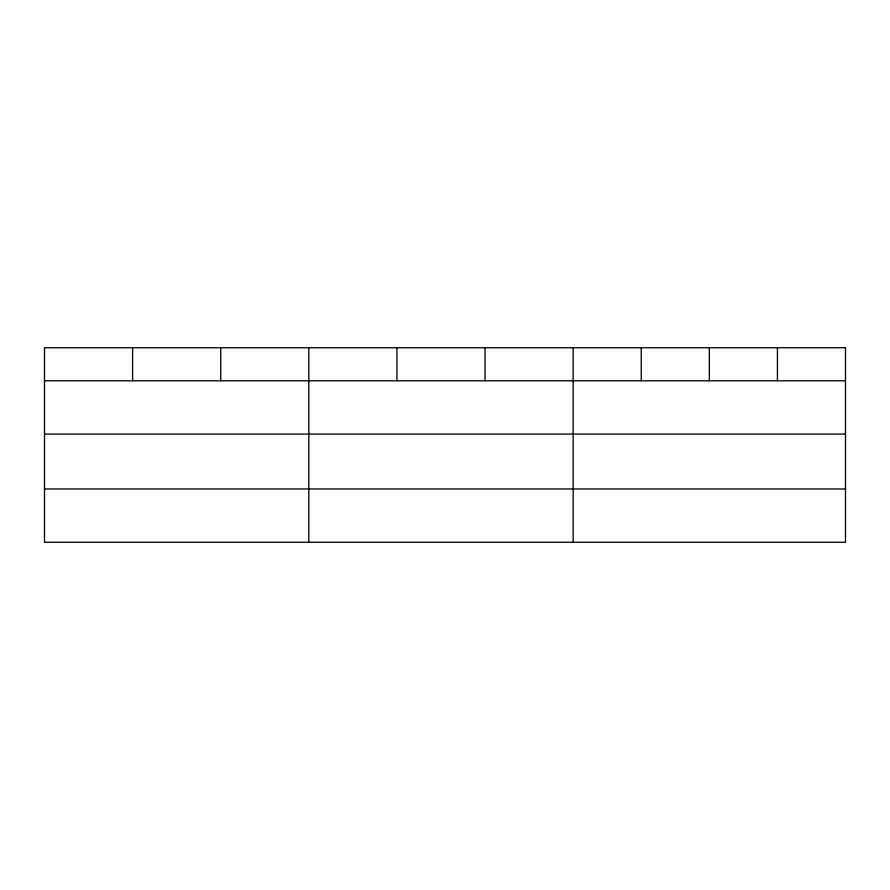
<?xml version="1.0" encoding="UTF-8"?>
<svg xmlns="http://www.w3.org/2000/svg" width="890" height="890" viewBox="0 0 890 890"><rect width="100%" height="100%" fill="white"/><g stroke="black" fill="none" stroke-linecap="round" stroke-linejoin="round"><path stroke-width="1.33" d="M44.5 380.786L845.5 380.786M44.5 434.075L845.5 434.075M44.5 488.977L845.5 488.977M777.415 347.734L777.415 380.786M709.33 347.734L709.33 380.786M641.245 347.734L641.245 380.786M573.16 347.734L573.16 542.266M485.05 347.734L485.05 380.786M396.94 347.734L396.94 380.786M308.83 347.734L308.83 542.266M220.72 347.734L220.72 380.786M132.61 347.734L132.61 380.786M845.5 347.734L44.5 347.734L44.5 542.266L845.5 542.266L845.5 347.734"/></g></svg>
